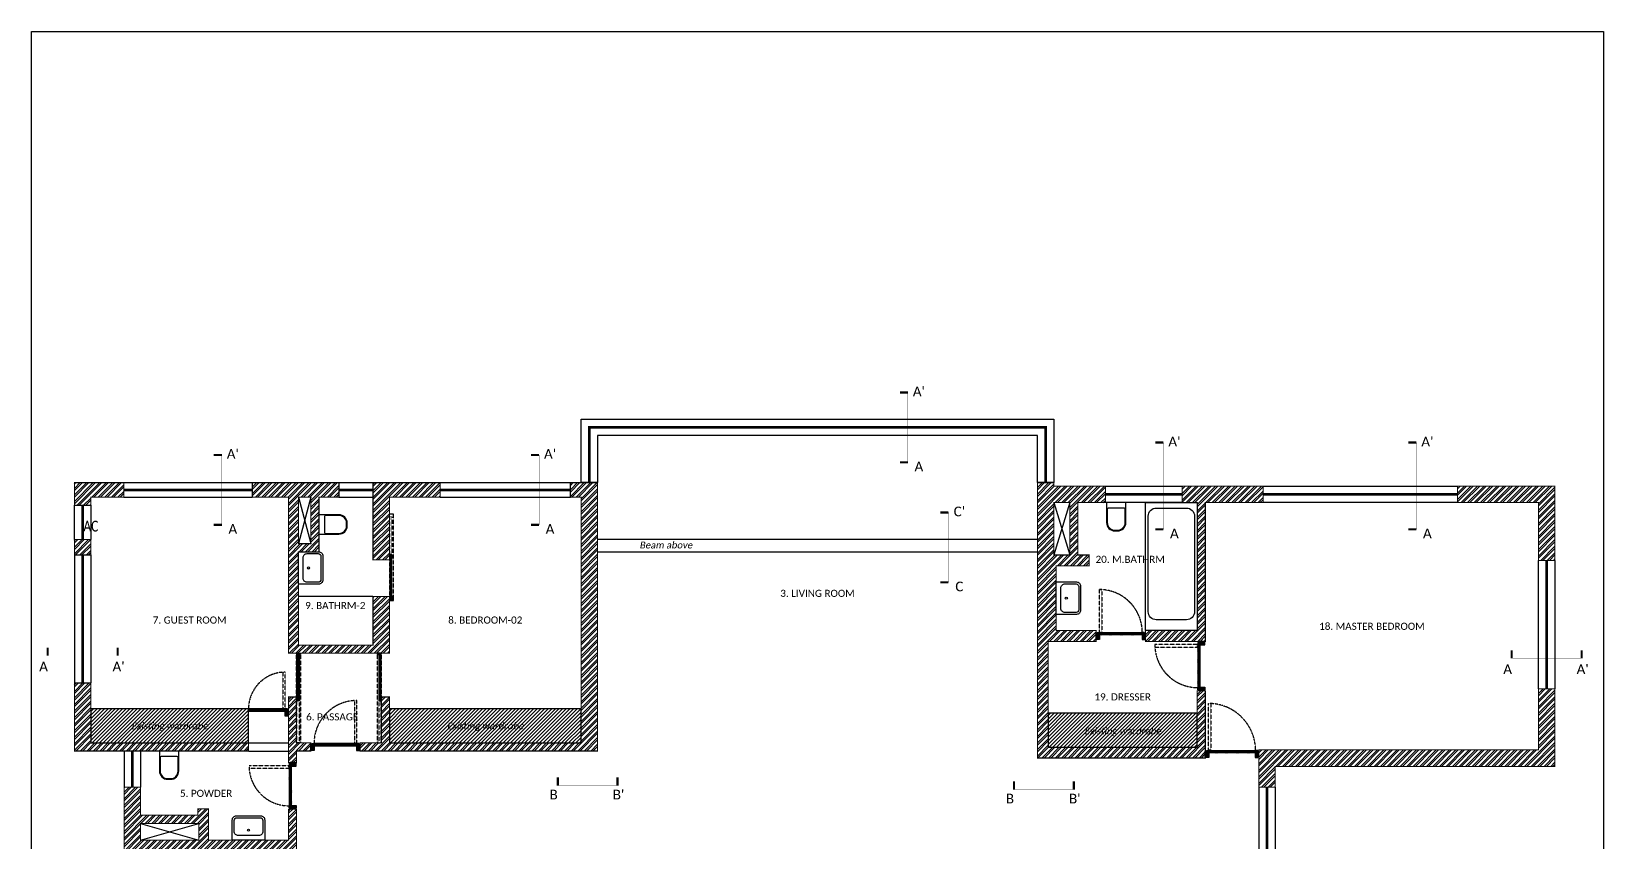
# Model space of a CAD drawing. Header units: millimetres. Extents: x -178592 to 87348, y -1412 to 59448.
# Drawn here: x 0 to 29116, y 44446 to 59448 of the extents above; entities that cross this region are included whole.
import ezdxf
from ezdxf.enums import TextEntityAlignment as Align

# ---------------------------------------------------------------- set-up
doc = ezdxf.new("R2010")
doc.units = ezdxf.units.MM
for name, pattern in [('CENTER2', [28.575, 19.05, -3.175, 3.175, -3.175]), ('DASHED', [19.05, 12.7, -6.35]), ('DASHEDX2', [1.5, 1, -0.5])]:
    doc.linetypes.add(name, pattern=pattern)
doc.layers.get('Defpoints').update_dxf_attribs({"color": 211})
for name, color, linetype, true_color in [('A- PLUMB FIXTURES', 7, 'Continuous', 0x789ea5), ('A-ELEM-ABV', 7, 'DASHED', 0x923e25), ('A_FURNITURE', 7, 'Continuous', 0xa48f7a)]:
    doc.layers.add(name, color=color, linetype=linetype, true_color=true_color)
for name, color, linetype in [('A- SLAB CUTOUT', 251, 'Continuous'), ('A-GLASS', 160, 'Continuous'), ('A-WALL', 7, 'Continuous'), ('A_SECTION WALLS', 7, 'Continuous'), ('A_TEXT', 1, 'Continuous'), ('A_WINDOWS+DOORS', 46, 'Continuous')]:
    doc.layers.add(name, color=color, linetype=linetype)
doc.layers.add('A_HATCH TEXTURES', color=251, linetype='Continuous', transparency=0.5)
doc.styles.add('starc 50', font='calibri.ttf', dxfattribs={"width": 0.8, "height": 2.3})
pattern_1 = [(45, (-2e-11, 29723.875), (-33.67596, 33.67596), [])]
pattern_2 = [(315, (-3034.857, 64883.237), (8.980256, 8.980256), [])]

# ---------------------------------------------------------------- blocks, each defined once
blk = doc.blocks.new('A$Cf3db685d')
at = {"layer": 'A_WINDOWS+DOORS', "true_color": 0x636466, "transparency": 33554559}
h = blk.add_hatch(dxfattribs=at)
h.set_pattern_fill('ANSI31', color=251, scale=4)
h.set_pattern_definition([(45, (-15859.446, -15874.418), (-8.980256, 8.980256), [])])
h.paths.add_polyline_path([(0, -50), (0, 50), (-20, 50), (-20, 65), (-55, 65), (-55, 15), (-65, 15), (-65, -65), (-15, -65), (-15, -50)])
blk.add_lwpolyline([(0, -50), (0, 50), (-20, 50), (-20, 65), (-55, 65), (-55, 15), (-65, 15), (-65, -65), (-15, -65), (-15, -50)], close=True)
blk = doc.blocks.new('A$C3015301B')
blk.add_lwpolyline([(-7, 0), (-7, 14.5, -0.414214), (-1, 20.5), (1, 20.5, -0.414214), (7, 14.5), (7, 0)], format="xyb")
blk.add_lwpolyline([(-1, 20), (1, 20, -0.414214), (6.5, 14.5), (6.5, 5, -0.414214), (5.5, 4), (-5.5, 4, -0.414214), (-6.5, 5), (-6.5, 14.5, -0.414214)], format="xyb", close=True)
blk.add_lwpolyline([(7, 0), (-7, 0)])
blk = doc.blocks.new('A$C1A8F0556')
at = {"ltscale": 150}
for points in [[(-525, 450), (-75, 450, -0.414214), (0, 375), (0, 0), (-600, 0), (-600, 375, -0.414214)], [(-515, 415), (-85, 415, -0.414214), (-35, 365), (-35, 160, -0.414214), (-110, 85), (-490, 85, -0.414214), (-565, 160), (-565, 365, -0.414214)]]:
    blk.add_lwpolyline(points, format="xyb", close=True, dxfattribs=at)
blk.add_circle((-300, 185), 20, dxfattribs=at)
blk = doc.blocks.new('A$C47aa68f5')
at = {"layer": 'A-WALL', "color": 217, "ltscale": 4, "true_color": 0x93278f, "const_width": 40}
for points in [[(15438, 1670), (15288, 1670)], [(20170, 742), (20020, 742)], [(24855, 742), (24705, 742)], [(2732, 512), (2582, 512)], [(8607, 512), (8457, 512)], [(15438, 375), (15288, 375)], [(16188, -553), (16038, -553)], [(2732, -782), (2582, -782)], [(8607, -782), (8457, -782)], [(20170, -865), (20020, -865)], [(24855, -865), (24705, -865)], [(16188, -1847), (16038, -1847)], [(-495, -3204), (-495, -3054)], [(800, -3204), (800, -3054)], [(26620, -3253), (26620, -3103)], [(27915, -3253), (27915, -3103)], [(8952, -5610), (8952, -5460)], [(10059, -5610), (10059, -5460)], [(17402, -5684), (17402, -5534)], [(18509, -5684), (18509, -5534)], [(21440, -7025), (21440, -6875)], [(22735, -7025), (22735, -6875)], [(3315, -8022), (3315, -7872)], [(4610, -8022), (4610, -7872)], [(17330, -10094), (17330, -9944)], [(18625, -10094), (18625, -9944)]]:
    blk.add_lwpolyline(points, dxfattribs=at)
at = {"layer": 'A-WALL', "color": 217, "linetype": 'CENTER2', "ltscale": 0.1, "true_color": 0x93278f, "const_width": 5}
for points in [[(15438, 1670), (15438, 375)], [(20170, 742), (20170, -865)], [(24855, 742), (24855, -865)], [(2732, 512), (2732, -782)], [(8607, 512), (8607, -782)], [(16188, -553), (16188, -1847)], [(800, -3204), (-495, -3204)], [(27915, -3253), (26620, -3253)], [(10059, -5610), (8952, -5610)], [(18509, -5684), (17402, -5684)], [(22735, -7025), (21440, -7025)], [(4610, -8022), (3315, -8022)], [(18625, -10094), (17330, -10094)]]:
    blk.add_lwpolyline(points, dxfattribs=at)
at = {"layer": 'A_TEXT', "style": 'starc 50'}
for s, p in [("A'", (15640, 1688)), ("A'", (2934, 531)), ("A'", (8809, 531)), ("A'", (20372, 760)), ("A'", (25057, 760)), ('A', (15640, 299)), ("C'", (16390, -534)), ('A', (2934, -858)), ('A', (8809, -858)), ('A', (20372, -941)), ('A', (25057, -941)), ('C', (16390, -1923))]:
    blk.add_text(s, height=180, dxfattribs=at).set_placement(p, align=Align.MIDDLE_CENTER)
for s, p in [('A', (-571, -3406)), ("A'", (818, -3406)), ('A', (26544, -3455)), ("A'", (27933, -3455)), ('B', (8876, -5777)), ("B'", (10077, -5777)), ('B', (17326, -5851)), ("B'", (18527, -5851)), ('A', (21364, -7227)), ("A'", (22753, -7227)), ('A', (3239, -8224)), ("A'", (4628, -8224)), ('A', (17254, -10296)), ("A'", (18643, -10296))]:
    blk.add_text(s, height=180, rotation=360, dxfattribs=at).set_placement(p, align=Align.MIDDLE_CENTER)

msp = doc.modelspace()

# ---------------------------------------------------------------- hatches: boundary and pattern name
at = {"layer": 'A_HATCH TEXTURES', "transparency": 33554687}
h = msp.add_hatch(dxfattribs=at)
h.set_pattern_fill('ANSI32', color=256, scale=9)
h.paths.add_polyline_path([(6630.4, 50822.8), (7570.4, 50822.8), (7570.4, 51092.8), (6325.4, 51092.8), (6325.4, 49662.8), (6630.4, 49662.8)])
h.paths.add_polyline_path([(8765.4, 39212.8), (8765.4, 38942.8), (10180.4, 38942.8), (10180.4, 38172.8), (10505.4, 38172.8), (10505.4, 38942.8), (13400.4, 38942.8), (13400.4, 38105.3), (13700.4, 38105.3), (13700.4, 39960.3), (13400.4, 39960.3), (13400.4, 39212.8), (10400.4, 39212.8), (10400.4, 39802.8), (10630.4, 39802.8), (10630.4, 40107.8), (9990.4, 40107.8), (9990.4, 39212.8)])
h.paths.add_polyline_path([(13700.4, 40875.3), (13400.4, 40875.3), (13400.4, 41542.8), (13700.4, 41542.8)])
h.paths.add_polyline_path([(10180.4, 44292.8), (10180.4, 43365.3), (10400.4, 43365.3), (10400.4, 44092.8), (13400.4, 44092.8), (13400.4, 42452.8), (13700.4, 42452.8), (13700.4, 44292.8)])
h.paths.add_polyline_path([(12700.4, 36972.8), (12700.4, 36822.8), (11845.4, 36822.8), (11845.4, 35962.8), (12485.4, 35962.8), (12485.4, 35882.8), (13400.4, 35882.8), (13400.4, 37190.3), (13700.4, 37190.3), (13700.4, 35637.8), (10180.4, 35637.8), (10180.4, 36282.8), (10505.4, 36282.8), (10505.4, 35902.8), (11645.4, 35902.8), (11645.4, 36972.8)])
h.paths.add_polyline_path([(10180.4, 36822.8), (10180.4, 37312.8), (10505.4, 37312.8), (10505.4, 36972.8), (10945.4, 36972.8), (10945.4, 36822.8)])
h.paths.add_polyline_path([(10485.4, 41562.8), (10485.4, 42450.3), (10180.4, 42450.3), (10180.4, 42142.8), (4910.4, 42142.8), (4910.4, 42562.8), (4605.4, 42562.8), (4605.4, 41792.8), (10180.4, 41792.8), (10180.4, 41562.8)])
h.paths.add_polyline_path([(18630.4, 42407.8), (23035.4, 42407.8), (23035.4, 43712.8), (22730.4, 43712.8), (22730.4, 42712.8), (18830.4, 42712.8), (18830.4, 42792.8), (18630.4, 42792.8)])
h.paths.add_polyline_path([(18630.4, 39907.8), (17790.4, 39907.8), (17790.4, 39602.8), (18935.4, 39602.8), (18935.4, 40027.8), (18630.4, 40027.8)])
h.paths.add_polyline_path([(18630.4, 37952.8), (18630.4, 38292.8), (17850.4, 38292.8), (17850.4, 37952.8)], flags=16)
h.paths.add_polyline_path([(15000.4, 39192.8), (15150.4, 39192.8), (15150.4, 39602.8), (15760.4, 39602.8), (15760.4, 35637.8), (16065.4, 35637.8), (16065.4, 37647.8), (18935.4, 37647.8), (18935.4, 38892.8), (18630.4, 38892.8), (18630.4, 38442.8), (17700.4, 38442.8), (17700.4, 37952.8), (16065.4, 37952.8), (16065.4, 39602.8), (16960.4, 39602.8), (16960.4, 39907.8), (15150.4, 39907.8), (15150.4, 40020.3), (15000.4, 40020.3)])
h.paths.add_polyline_path([(20632.9, 48152.8), (20632.9, 48352.8), (21590.4, 48352.8), (21590.4, 50722.8), (21310.4, 50722.8), (21310.4, 51027.8), (22810.4, 51027.8), (22810.4, 50722.8), (21740.4, 50722.8), (21740.4, 48152.8)])
h.paths.add_polyline_path([(19717.9, 48352.8), (19717.9, 48152.8), (18830.4, 48152.8), (18830.4, 46192.8), (21590.4, 46192.8), (21590.4, 47237.8), (21740.4, 47237.8), (21740.4, 45992.8), (18630.4, 45992.8), (18630.4, 51092.8), (18935.4, 51092.8), (18935.4, 51027.8), (19890.4, 51027.8), (19890.4, 50722.8), (19380.4, 50722.8), (19380.4, 49752.8), (19590.4, 49752.8), (19590.4, 49552.8), (18980.4, 49552.8), (18980.4, 48352.8)])
h.paths.add_polyline_path([(23035.4, 45452.8), (22730.4, 45452.8), (22730.4, 46142.8), (27910.4, 46142.8), (27910.4, 47272.8), (28215.4, 47272.8), (28215.4, 45837.8), (23035.4, 45837.8)])
h.paths.add_polyline_path([(26410.4, 50722.8), (27910.4, 50722.8), (27910.4, 49652.8), (28215.4, 49652.8), (28215.4, 51027.8), (26410.4, 51027.8)])
h.paths.add_polyline_path([(4020.4, 46272.8), (1100.4, 46272.8), (1100.4, 47382.8), (795.4, 47382.8), (795.4, 46122.8), (4020.4, 46122.8)])
h.paths.add_polyline_path([(5175.4, 49962.8), (5175.4, 50822.8), (4945.4, 50822.8), (4945.4, 49962.8)], flags=16)
h.paths.add_polyline_path([(5695.4, 51092.8), (5695.4, 50822.8), (5325.4, 50822.8), (5325.4, 49812.8), (4945.4, 49812.8), (4945.4, 48082.8), (6325.4, 48082.8), (6325.4, 48982.8), (6630.4, 48982.8), (6630.4, 47932.8), (4760.4, 47932.8), (4760.4, 50822.8), (4090.4, 50822.8), (4090.4, 51092.8)])
h.paths.add_polyline_path([(4760.4, 47122.8), (4910.4, 47122.8), (4910.4, 46272.8), (5172.9, 46272.8), (5172.9, 46122.8), (4910.4, 46122.8), (4910.4, 45907.8), (4760.4, 45907.8)])
h.paths.add_polyline_path([(15150.4, 44142.8), (18630.4, 44142.8), (18630.4, 43577.8), (18830.4, 43577.8), (18830.4, 44292.8), (15000.4, 44292.8), (15000.4, 40935.3), (15150.4, 40935.3)])
h.paths.add_polyline_path([(4910.4, 45047.8), (4760.4, 45047.8), (4760.4, 44472.8), (3280.4, 44472.8), (3280.4, 45052.8), (3080.4, 45052.8), (3080.4, 44932.8), (2020.4, 44932.8), (2020.4, 45452.8), (1715.4, 45452.8), (1715.4, 44167.8), (4605.4, 44167.8), (4605.4, 44022.8), (4910.4, 44022.8)])
h.paths.add_polyline_path([(2020.4, 44782.8), (3100.4, 44782.8), (3100.4, 44472.8), (2020.4, 44472.8)], flags=16)
h.paths.add_polyline_path([(6630.4, 47122.8), (6480.4, 47122.8), (6480.4, 46272.8), (6087.9, 46272.8), (6087.9, 46122.8), (10485.4, 46122.8), (10485.4, 51092.8), (9980.4, 51092.8), (9980.4, 50822.8), (10180.4, 50822.8), (10180.4, 46272.8), (6630.4, 46272.8)])
h.paths.add_polyline_path([(19230.4, 49752.8), (18935.4, 49752.8), (18935.4, 50722.8), (19230.4, 50722.8)], flags=16)
h.paths.add_polyline_path([(795.4, 49752.8), (1100.4, 49752.8), (1100.4, 50037.8), (795.4, 50037.8)])
h.paths.add_polyline_path([(795.4, 50672.8), (1100.4, 50672.8), (1100.4, 50822.8), (1710.4, 50822.8), (1710.4, 51092.8), (795.4, 51092.8)])
at = {"layer": 'A_HATCH TEXTURES', "transparency": 33554559}
h = msp.add_hatch(dxfattribs=at)
h.set_pattern_fill('ANSI31', color=256, scale=15)
h.set_pattern_definition(pattern_1)
h.paths.add_polyline_path([(1100.4, 46272.8), (4020.4, 46272.8), (4020.4, 46902.8), (1100.4, 46902.8)])
h = msp.add_hatch(dxfattribs=at)
h.set_pattern_fill('ANSI31', color=256, scale=15)
h.set_pattern_definition(pattern_1)
h.paths.add_polyline_path([(6630.4, 46272.8), (10180.4, 46272.8), (10180.4, 46902.8), (6630.4, 46902.8)])
h = msp.add_hatch(dxfattribs=at)
h.set_pattern_fill('ANSI31', color=256, scale=15)
h.set_pattern_definition([(45, (12200, 29643.875), (-33.67596, 33.67596), [])])
h.paths.add_polyline_path([(18830.4, 46192.8), (21590.4, 46192.8), (21590.4, 46822.8), (18830.4, 46822.8)])
at = {"layer": 'A_WINDOWS+DOORS', "true_color": 0x636466, "transparency": 33554559}
h = msp.add_hatch(dxfattribs=at)
h.set_pattern_fill('ANSI31', color=251, scale=4, angle=-90)
h.set_pattern_definition([(315, (-3553.528, 67389.813), (8.980256, 8.980256), [])])
h.paths.add_polyline_path([(6675.4, 48967.8), (6675.4, 49762.8), (6635.4, 49762.8), (6635.4, 48967.8)])
h.paths.add_polyline_path([(6705.4, 48982.8), (6680.4, 48982.8), (6680.4, 48962.8), (6630.4, 48962.8), (6630.4, 48907.8), (6705.4, 48907.8)])
h = msp.add_hatch(dxfattribs=at)
h.set_pattern_fill('ANSI31', color=251, scale=4, angle=360)
h.set_pattern_definition([(45, (11533.29, 61803.237), (-8.980256, 8.980256), [])])
h.paths.add_polyline_path([(19782.9, 48272.8), (19782.9, 48317.8), (20572.9, 48317.8), (20572.9, 48272.8)])
h = msp.add_hatch(dxfattribs=at)
h.set_pattern_fill('ANSI31', color=251, scale=4, angle=450)
h.set_pattern_definition([(135, (8115, 39771.375), (-8.980256, -8.980256), [])])
h.paths.add_polyline_path([(21645.4, 48087.8), (21600.4, 48087.8), (21600.4, 47297.8), (21645.4, 47297.8)])
h = msp.add_hatch(dxfattribs=at)
h.set_pattern_fill('ANSI31', color=251, scale=4, angle=-90)
h.set_pattern_definition(pattern_2)
h.paths.add_polyline_path([(4955.4, 47927.8), (4955.4, 47050.3), (4915.4, 47050.3), (4915.4, 47927.8)])
h.paths.add_polyline_path([(4985.4, 47912.8), (4960.4, 47912.8), (4960.4, 47932.8), (4910.4, 47932.8), (4985.4, 47932.8)])
h = msp.add_hatch(dxfattribs=at)
h.set_pattern_fill('ANSI31', color=251, scale=4, angle=-90)
h.set_pattern_definition(pattern_2)
h.paths.add_polyline_path([(6435.4, 47927.8), (6435.4, 47050.3), (6475.4, 47050.3), (6475.4, 47927.8)])
h.paths.add_polyline_path([(6405.4, 47912.8), (6430.4, 47912.8), (6430.4, 47932.8), (6480.4, 47932.8), (6405.4, 47932.8)])
h = msp.add_hatch(dxfattribs=at)
h.set_pattern_fill('ANSI31', color=251, scale=4, angle=360)
h.set_pattern_definition([(45, (-3621.028, 60388.237), (-8.980256, 8.980256), [])])
h.paths.add_polyline_path([(4695.4, 46857.8), (4695.4, 46902.8), (4020.4, 46902.8), (4020.4, 46857.8)])
h = msp.add_hatch(dxfattribs=at)
h.set_pattern_fill('ANSI31', color=251, scale=4, angle=360)
h.set_pattern_definition([(45, (-2293.528, 59748.237), (-8.980256, 8.980256), [])])
h.paths.add_polyline_path([(6022.9, 46217.8), (6022.9, 46262.8), (5232.9, 46262.8), (5232.9, 46217.8)])
h = msp.add_hatch(dxfattribs=at)
h.set_pattern_fill('ANSI31', color=251, scale=4, angle=360)
h.set_pattern_definition([(45, (13555.79, 59618.237), (-8.980256, 8.980256), [])])
h.paths.add_polyline_path([(21805.4, 46087.8), (21805.4, 46132.8), (22670.4, 46132.8), (22670.4, 46087.8)])
h = msp.add_hatch(dxfattribs=at)
h.set_pattern_fill('ANSI31', color=251, scale=4, angle=450)
h.set_pattern_definition([(135, (-8715, 37526.375), (-8.980256, -8.980256), [])])
h.paths.add_polyline_path([(4815.4, 45842.8), (4770.4, 45842.8), (4770.4, 45107.8), (4815.4, 45107.8)])

# ---------------------------------------------------------------- linework, layer by layer
at = {"layer": 'A- PLUMB FIXTURES', "linetype": 'Continuous'}
for points in [[(20632.9, 48352.8), (20632.9, 50722.8)], [(6325.4, 48982.8), (4945.4, 48982.8)]]:
    msp.add_lwpolyline(points, dxfattribs=at)
msp.add_lwpolyline([(20632.9, 50722.8), (21590.4, 50722.8), (21590.4, 48352.8), (20632.9, 48352.8)], close=True, dxfattribs=at)
msp.add_lwpolyline([(20832.9, 50622.8), (21390.4, 50622.8, -0.4142136), (21540.4, 50472.8), (21540.4, 48702.8, -0.4142136), (21390.4, 48552.8), (20832.9, 48552.8, -0.4142136), (20682.9, 48702.8), (20682.9, 50472.8, -0.4142136)], format="xyb", close=True, dxfattribs=at)
at = {"layer": 'A- SLAB CUTOUT'}
for points in [[(4945.4, 50822.8), (5175.4, 49962.8)], [(5175.4, 50822.8), (4945.4, 49962.8)], [(19230.4, 50722.8), (18935.4, 49752.8)], [(18935.4, 50722.8), (19230.4, 49752.8)], [(2020.4, 44782.8), (3100.4, 44472.8)], [(2020.4, 44472.8), (3100.4, 44782.8)]]:
    msp.add_lwpolyline(points, dxfattribs=at)
at = {"layer": 'A-ELEM-ABV', "ltscale": 0.2}
for points in [[(10485.4, 50042.8), (18630.4, 50042.8)], [(10485.4, 49812.8), (18630.4, 49812.8)], [(4020.4, 46272.8), (4760.4, 46272.8)], [(4020.4, 46122.8), (4760.4, 46122.8)]]:
    msp.add_lwpolyline(points, dxfattribs=at)
at = {"layer": 'A-GLASS'}
for points in [[(18630.4, 51962.8), (10485.4, 51962.8), (10485.4, 51092.8), (10180.4, 51092.8), (10180.4, 52267.8), (18935.4, 52267.8), (18935.4, 51092.8), (18630.4, 51092.8), (18630.4, 51962.8)], [(1710.4, 51092.8), (4090.4, 51092.8)], [(5695.4, 51092.8), (6325.4, 51092.8)], [(7570.4, 51092.8), (9980.4, 51092.8)], [(19890.4, 51027.8), (21310.4, 51027.8)], [(22810.4, 51027.8), (26410.4, 51027.8)], [(795.4, 50037.8), (795.4, 50672.8)], [(1100.4, 50672.8), (1100.4, 50037.8)], [(1710.4, 50822.8), (4090.4, 50822.8)], [(5695.4, 50822.8), (6325.4, 50822.8)], [(7570.4, 50822.8), (9980.4, 50822.8)], [(21310.4, 50722.8), (19890.4, 50722.8)], [(26410.4, 50722.8), (22810.4, 50722.8)], [(795.4, 49752.8), (795.4, 47382.8)], [(1100.4, 49752.8), (1100.4, 47382.8)], [(27910.4, 47272.8), (27910.4, 49652.8)], [(28215.4, 49652.8), (28215.4, 47272.8)], [(1715.4, 46122.8), (1715.4, 45452.8)], [(2020.4, 46122.8), (2020.4, 45452.8)], [(22730.4, 45452.8), (22730.4, 43712.8)], [(23035.4, 45452.8), (23035.4, 43712.8)]]:
    msp.add_lwpolyline(points, dxfattribs=at)
at = {"layer": 'A-GLASS', "const_width": 50}
for points in [[(18782.9, 51092.8), (18782.9, 52115.3), (10332.9, 52115.3), (10332.9, 51092.8)], [(1710.4, 50957.8), (4090.4, 50957.8)], [(5695.4, 50957.8), (6325.4, 50957.8)], [(7570.4, 50957.8), (9980.4, 50957.8)], [(947.9, 50037.8), (947.9, 50672.8)], [(19890.4, 50875.3), (21310.4, 50875.3)], [(22810.4, 50875.3), (26410.4, 50875.3)], [(947.9, 47382.8), (947.9, 49752.8)], [(28062.9, 49652.8), (28062.9, 47272.8)], [(1867.9, 45452.8), (1867.9, 46122.8)], [(22882.9, 45452.8), (22882.9, 43712.8)]]:
    msp.add_lwpolyline(points, dxfattribs=at)
at = {"layer": 'A_FURNITURE'}
for points in [[(1100.4, 46272.8), (4020.4, 46272.8), (4020.4, 46902.8), (1100.4, 46902.8)], [(6630.4, 46272.8), (10180.4, 46272.8), (10180.4, 46902.8), (6630.4, 46902.8)], [(18830.4, 46192.8), (21590.4, 46192.8), (21590.4, 46822.8), (18830.4, 46822.8)]]:
    msp.add_lwpolyline(points, close=True, dxfattribs=at)
at = {"layer": 'A_SECTION WALLS', "const_width": 20}
for points in [[(795.4, 51092.8), (1710.4, 51092.8), (1710.4, 50822.8), (1100.4, 50822.8), (1100.4, 50672.8), (795.4, 50672.8)], [(5695.4, 51092.8), (5695.4, 50822.8), (5325.4, 50822.8), (5325.4, 49812.8), (4945.4, 49812.8), (4945.4, 48082.8), (6325.4, 48082.8), (6325.4, 48982.8), (6630.4, 48982.8), (6630.4, 47932.8), (4760.4, 47932.8), (4760.4, 50822.8), (4090.4, 50822.8), (4090.4, 51092.8)], [(6630.4, 47122.8), (6480.4, 47122.8), (6480.4, 46272.8), (6087.9, 46272.8), (6087.9, 46122.8), (10485.4, 46122.8), (10485.4, 51092.8), (9980.4, 51092.8), (9980.4, 50822.8), (10180.4, 50822.8), (10180.4, 46272.8), (6630.4, 46272.8)], [(6630.4, 50822.8), (7570.4, 50822.8), (7570.4, 51092.8), (6325.4, 51092.8), (6325.4, 49662.8), (6630.4, 49662.8)], [(19717.9, 48352.8), (19717.9, 48152.8), (18830.4, 48152.8), (18830.4, 46192.8), (21590.4, 46192.8), (21590.4, 47237.8), (21740.4, 47237.8), (21740.4, 45992.8), (18630.4, 45992.8), (18630.4, 51092.8), (18935.4, 51092.8), (18935.4, 51027.8), (19890.4, 51027.8), (19890.4, 50722.8), (19380.4, 50722.8), (19380.4, 49752.8), (19590.4, 49752.8), (19590.4, 49552.8), (18980.4, 49552.8), (18980.4, 48352.8)], [(20632.9, 48152.8), (20632.9, 48352.8), (21590.4, 48352.8), (21590.4, 50722.8), (21310.4, 50722.8), (21310.4, 51027.8), (22810.4, 51027.8), (22810.4, 50722.8), (21740.4, 50722.8), (21740.4, 48152.8)], [(26410.4, 50722.8), (27910.4, 50722.8), (27910.4, 49652.8), (28215.4, 49652.8), (28215.4, 51027.8), (26410.4, 51027.8)], [(5175.4, 49962.8), (5175.4, 50822.8), (4945.4, 50822.8), (4945.4, 49962.8)], [(19230.4, 49752.8), (18935.4, 49752.8), (18935.4, 50722.8), (19230.4, 50722.8)], [(795.4, 49752.8), (1100.4, 49752.8), (1100.4, 50037.8), (795.4, 50037.8)], [(4020.4, 46272.8), (1100.4, 46272.8), (1100.4, 47382.8), (795.4, 47382.8), (795.4, 46122.8), (4020.4, 46122.8)], [(23035.4, 45452.8), (22730.4, 45452.8), (22730.4, 46142.8), (27910.4, 46142.8), (27910.4, 47272.8), (28215.4, 47272.8), (28215.4, 45837.8), (23035.4, 45837.8)], [(4760.4, 47122.8), (4910.4, 47122.8), (4910.4, 46272.8), (5172.9, 46272.8), (5172.9, 46122.8), (4910.4, 46122.8), (4910.4, 45907.8), (4760.4, 45907.8)], [(4910.4, 45047.8), (4760.4, 45047.8), (4760.4, 44472.8), (3280.4, 44472.8), (3280.4, 45052.8), (3080.4, 45052.8), (3080.4, 44932.8), (2020.4, 44932.8), (2020.4, 45452.8), (1715.4, 45452.8), (1715.4, 44167.8), (4605.4, 44167.8), (4605.4, 44022.8), (4910.4, 44022.8)], [(2020.4, 44782.8), (3100.4, 44782.8), (3100.4, 44472.8), (2020.4, 44472.8)]]:
    msp.add_lwpolyline(points, close=True, dxfattribs=at)
at = {"layer": 'A_WINDOWS+DOORS', "color": 251, "linetype": 'DASHEDX2', "ltscale": 2, "true_color": 0x636466}
for points in [[(6705.4, 48982.8), (6705.4, 50507.8), (6630.4, 50507.8), (6630.4, 48982.8)], [(6675.4, 50457.8), (6675.4, 49662.8), (6635.4, 49662.8), (6635.4, 50457.8)], [(19822.9, 48322.8), (19777.9, 48322.8), (19777.9, 49112.8), (19822.9, 49112.8)], [(21595.4, 48047.8), (21595.4, 48092.8), (20805.4, 48092.8), (20805.4, 48047.8)], [(4985.4, 47912.8), (4985.4, 46272.8), (4910.4, 46272.8), (4910.4, 47912.8)], [(6405.4, 47912.8), (6405.4, 46272.8), (6480.4, 46272.8), (6480.4, 47912.8)], [(4655.4, 46907.8), (4700.4, 46907.8), (4700.4, 47582.8), (4655.4, 47582.8)], [(4955.4, 47150.3), (4955.4, 46272.8), (4915.4, 46272.8), (4915.4, 47150.3)], [(5982.9, 46267.8), (6027.9, 46267.8), (6027.9, 47057.8), (5982.9, 47057.8)], [(6435.4, 47150.3), (6435.4, 46272.8), (6475.4, 46272.8), (6475.4, 47150.3)], [(21845.4, 46137.8), (21800.4, 46137.8), (21800.4, 47002.8), (21845.4, 47002.8)], [(4765.4, 45802.8), (4765.4, 45847.8), (4030.4, 45847.8), (4030.4, 45802.8)]]:
    msp.add_lwpolyline(points, close=True, dxfattribs=at)
at = {"layer": 'A_WINDOWS+DOORS'}
for points in [[(6675.4, 48967.8), (6675.4, 49762.8), (6635.4, 49762.8), (6635.4, 48967.8)], [(6705.4, 48982.8), (6680.4, 48982.8), (6680.4, 48962.8), (6630.4, 48962.8), (6630.4, 48907.8), (6705.4, 48907.8)], [(19782.9, 48272.8), (19782.9, 48317.8), (20572.9, 48317.8), (20572.9, 48272.8)], [(21645.4, 48087.8), (21600.4, 48087.8), (21600.4, 47297.8), (21645.4, 47297.8)], [(4985.4, 47912.8), (4960.4, 47912.8), (4960.4, 47932.8), (4910.4, 47932.8), (4910.4, 47932.8), (4985.4, 47932.8)], [(4955.4, 47927.8), (4955.4, 47050.3), (4915.4, 47050.3), (4915.4, 47927.8)], [(6405.4, 47912.8), (6430.4, 47912.8), (6430.4, 47932.8), (6480.4, 47932.8), (6480.4, 47932.8), (6405.4, 47932.8)], [(6435.4, 47927.8), (6435.4, 47050.3), (6475.4, 47050.3), (6475.4, 47927.8)], [(4695.4, 46857.8), (4695.4, 46902.8), (4020.4, 46902.8), (4020.4, 46857.8)], [(6022.9, 46217.8), (6022.9, 46262.8), (5232.9, 46262.8), (5232.9, 46217.8)], [(21805.4, 46087.8), (21805.4, 46132.8), (22670.4, 46132.8), (22670.4, 46087.8)], [(4815.4, 45842.8), (4770.4, 45842.8), (4770.4, 45107.8), (4815.4, 45107.8)]]:
    msp.add_lwpolyline(points, close=True, dxfattribs=at)
for points in [[(6630.4, 48972.8), (6630.4, 48907.8), (6705.4, 48907.8), (6705.4, 48982.8), (6680.4, 48982.8)], [(4910.4, 47922.8), (4910.4, 47932.8), (4985.4, 47932.8), (4985.4, 47912.8), (4960.4, 47912.8)], [(6480.4, 47922.8), (6480.4, 47932.8), (6405.4, 47932.8), (6405.4, 47912.8), (6430.4, 47912.8)]]:
    msp.add_lwpolyline(points, dxfattribs=at)
for centre in [(19777.9, 48317.8), (21600.4, 48092.8), (6027.9, 46262.8), (21800.4, 46132.8), (4770.4, 45847.8)]:
    msp.add_circle(centre, 5, dxfattribs=at)
at = {"layer": 'A_WINDOWS+DOORS', "color": 251, "linetype": 'DASHEDX2', "ltscale": 2, "true_color": 0x636466}
for centre, radius, start, end in [((19777.9, 48317.8), 795, 0, 90), ((21600.4, 48092.8), 795, 180, 270), ((4700.4, 46902.8), 680, 90, 180), ((6027.9, 46262.8), 795, 90, 180), ((21800.4, 46132.8), 870, 0, 90), ((4770.4, 45847.8), 740, 180, 270)]:
    msp.add_arc(centre, radius, start, end, dxfattribs=at)
at = {"layer": 'Defpoints'}
msp.add_lwpolyline([(29115.8, 29723.9), (0, 29723.9), (0, 59447.8), (29115.8, 59447.8)], close=True, dxfattribs=at)

# ---------------------------------------------------------------- block references
at = {"layer": 'A- PLUMB FIXTURES', "linetype": 'Continuous', "xscale": -25.55555555555556, "yscale": 25.55555555555556, "zscale": 25.55555555555556}
for p, rotation in [((20090.4, 50722.8), 180), ((5325.4, 50317.8), 270), ((2550.4, 46122.8), 180)]:
    msp.add_blockref('A$C3015301B', p, dxfattribs=dict(at, rotation=rotation))
at = {"layer": 'A- PLUMB FIXTURES', "linetype": 'Continuous', "rotation": 270}
for p in [(4945.4, 49212.8), (18980.4, 48652.8)]:
    msp.add_blockref('A$C1A8F0556', p, dxfattribs=at)
at = {"layer": 'A- PLUMB FIXTURES', "linetype": 'Continuous'}
msp.add_blockref('A$C1A8F0556', (4320.4, 44472.8), dxfattribs=at)
at = {"layer": 'A-WALL', "ltscale": 4}
msp.add_blockref('A$C47aa68f5', (795.4, 51092.8), dxfattribs=at)
at = {"layer": 'A_WINDOWS+DOORS', "xscale": -1}
for p in [(19717.9, 48252.8), (21740.4, 46067.8)]:
    msp.add_blockref('A$Cf3db685d', p, dxfattribs=at)
at = {"layer": 'A_WINDOWS+DOORS'}
for p in [(20632.9, 48252.8), (4760.4, 46837.8), (6087.9, 46197.8), (22730.4, 46067.8)]:
    msp.add_blockref('A$Cf3db685d', p, dxfattribs=at)
at = {"layer": 'A_WINDOWS+DOORS', "rotation": 89.99999999999993}
for p in [(21665.4, 48152.8), (4835.4, 45907.8)]:
    msp.add_blockref('A$Cf3db685d', p, dxfattribs=at)
at = {"layer": 'A_WINDOWS+DOORS', "xscale": -1}
for p, rotation in [((21665.4, 47237.8), 89.99999999999993), ((5172.9, 46197.8), 359.9999999999999), ((4835.4, 45047.8), 89.99999999999993)]:
    msp.add_blockref('A$Cf3db685d', p, dxfattribs=dict(at, rotation=rotation))

# ---------------------------------------------------------------- texts
at = {"layer": 'A_TEXT', "style": 'starc 50', "width": 0.8}
msp.add_text('AC', height=200, rotation=360, dxfattribs=at).set_placement((1100.4, 50287.8), align=Align.MIDDLE_CENTER)
at = {"layer": 'A_TEXT', "style": 'starc 50', "oblique": 10}
for s, p in [('Beam above', (11750.7, 49936.5)), ('Existing wardrobe', (2560.4, 46587.8)), ('Existing wardrobe', (8405.4, 46587.8)), ('Existing wardrobe', (20210.4, 46492.5))]:
    msp.add_text(s, height=125, dxfattribs=at).set_placement(p, align=Align.MIDDLE_CENTER)
at = {"layer": 'A_TEXT', "style": 'starc 50'}
for s, p in [('20. M.BATHRM', (20348.3, 49672.7)), ('3. LIVING ROOM', (14557.9, 49042.8)), ('9. BATHRM-2', (5627.5, 48816.1)), ('7. GUEST ROOM', (2930.4, 48547.8)), ('8. BEDROOM-02', (8405.4, 48547.8)), ('18. MASTER BEDROOM', (24825.4, 48432.8)), ('19. DRESSER', (20210.4, 47124.6)), ('6. PASSAGE', (5569.5, 46755.6)), ('5. POWDER', (3234.4, 45339.1))]:
    msp.add_text(s, height=132, rotation=360, dxfattribs=at).set_placement(p, align=Align.MIDDLE_CENTER)

doc.saveas('drawing.dxf')
